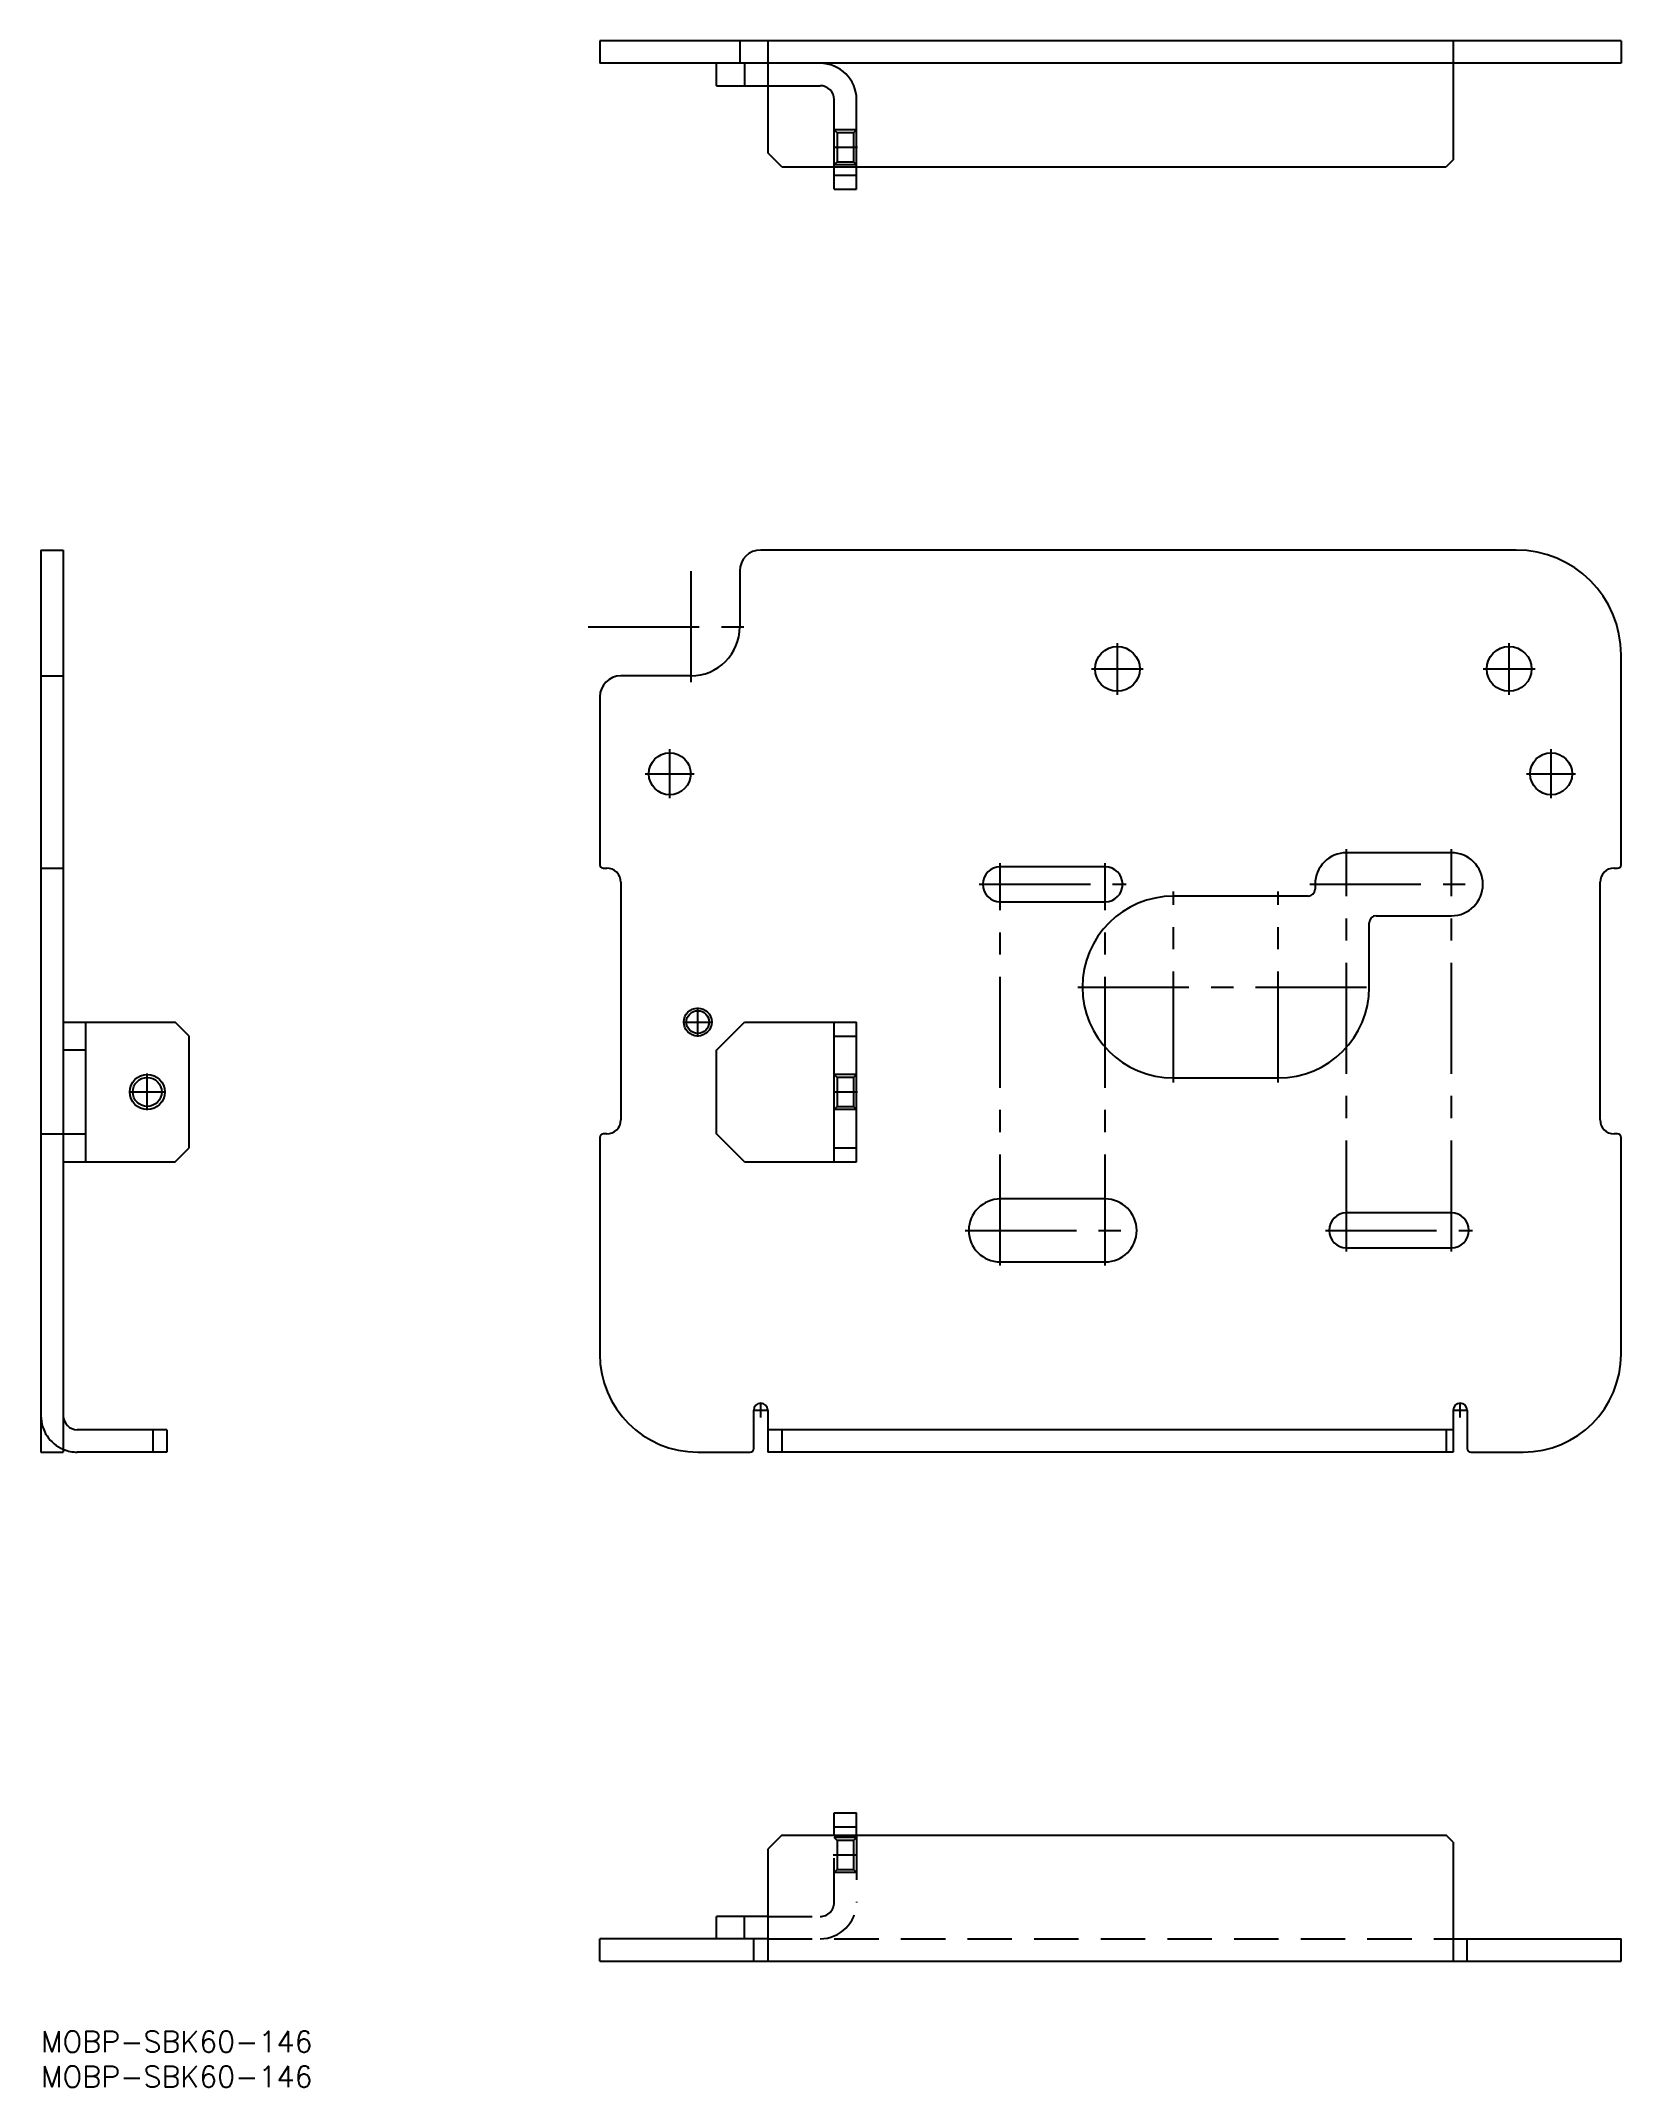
# Model space of a CAD drawing. Extents: x 0 to 226, y -8 to 285.
import ezdxf

# ---------------------------------------------------------------- set-up
doc = ezdxf.new("R2010")
doc.units = 0
doc.header["$LTSCALE"] = 0.5
doc.linetypes.add('CENTER', pattern=[50.8, 31.75, -6.35, 6.35, -6.35])
doc.linetypes.add('DASHED', pattern=[19.05, 12.7, -6.35])
for name, color, linetype in [('MSM_CENTER', 1, 'CENTER'), ('MSM_CONTINUOUS', 7, 'CONTINUOUS'), ('MSM_DASHED', 4, 'DASHED'), ('MSM_NARROW', 5, 'CONTINUOUS'), ('MSM_PART_NUMBER', 7, 'CONTINUOUS')]:
    doc.layers.add(name, color=color, linetype=linetype)
doc.styles.get("Standard").update_dxf_attribs({"font": 'txt.shx', "height": 3, "bigfont": 'bigfont.shx'})

msp = doc.modelspace()

# ---------------------------------------------------------------- linework, layer by layer
at = {"layer": 'MSM_CENTER'}
for p, q in [((113.24, 269.4), (116.76, 269.4)), ((92.9, 208.763), (92.9, 192.388)), ((78.242, 200.8), (102.59, 200.8)), ((153.9, 191.1), (153.9, 198.5)), ((209.9, 191.1), (209.9, 198.5)), ((150.2, 194.8), (157.6, 194.8)), ((206.2, 194.8), (213.6, 194.8)), ((89.9, 176.3), (89.9, 183.3)), ((215.9, 176.3), (215.9, 183.3)), ((86.4, 179.8), (93.4, 179.8)), ((212.4, 179.8), (219.4, 179.8)), ((137.15, 109.5), (137.15, 167)), ((152.15, 109.5), (152.15, 167)), ((186.65, 111.5), (186.65, 169)), ((201.65, 111.5), (201.65, 169)), ((134.15, 164), (155.15, 164)), ((181.404, 164), (206.65, 164)), ((161.9, 135.65), (161.9, 162.95)), ((176.9, 135.65), (176.9, 162.95)), ((148.25, 149.3), (192.065, 149.3)), ((93.9, 142.2), (93.9, 146.4)), ((91.8, 144.3), (96, 144.3)), ((15.2, 131.675), (15.2, 136.925)), ((12.575, 134.3), (17.825, 134.3)), ((113.24, 134.3), (116.76, 134.3)), ((132.15, 114.5), (157.15, 114.5)), ((183.65, 114.5), (204.65, 114.5)), ((101.85, 88.8), (103.95, 88.8)), ((102.9, 87.75), (102.9, 89.85)), ((201.85, 88.8), (203.95, 88.8)), ((202.9, 87.75), (202.9, 89.85)), ((113.24, 25.2), (116.76, 25.2))]:
    msp.add_line(p, q, dxfattribs=at)
at = {"layer": 'MSM_CONTINUOUS'}
for p, q in [((79.9, 284.6), (79.9, 281.4)), ((225.9, 284.6), (79.9, 284.6)), ((99.9, 284.6), (99.9, 281.4)), ((225.9, 284.6), (225.9, 281.4)), ((225.9, 281.4), (79.9, 281.4)), ((96.6, 278.2), (96.6, 281.4)), ((100.6, 281.4), (100.6, 278.2)), ((201.9, 281.4), (201.9, 267.6)), ((96.6, 278.2), (111.4, 278.2)), ((103.9, 278.2), (103.9, 268.6)), ((113.4, 263.4), (113.4, 276.2)), ((116.6, 263.4), (116.6, 276.2)), ((105.9, 266.6), (103.9, 268.6)), ((105.9, 266.6), (113.4, 266.6)), ((116.6, 266.6), (200.9, 266.6)), ((201.9, 267.6), (200.9, 266.6)), ((113.4, 265.4), (116.6, 265.4)), ((113.4, 263.4), (116.6, 263.4)), ((0, 211.8), (3.2, 211.8)), ((0, 211.8), (0, 82.8)), ((3.2, 211.8), (3.2, 82.8)), ((210.9, 211.8), (102.9, 211.8)), ((99.9, 208.8), (99.9, 200.8)), ((225.9, 166.8), (225.9, 196.8)), ((0, 193.8), (3.2, 193.8)), ((92.9, 193.8), (82.9, 193.8)), ((79.9, 190.8), (79.9, 166.8)), ((201.65, 168.5), (186.65, 168.5)), ((0, 166.3), (3.2, 166.3)), ((80.4, 166.3), (80.9, 166.3)), ((82.9, 164.3), (82.9, 130.3)), ((152.15, 166.5), (137.15, 166.5)), ((182.15, 164), (182.15, 163.3)), ((222.9, 130.3), (222.9, 164.3)), ((224.9, 166.3), (225.4, 166.3)), ((137.15, 161.5), (152.15, 161.5)), ((181.15, 162.3), (161.9, 162.3)), ((189.9, 149.3), (189.9, 158.5)), ((190.9, 159.5), (201.65, 159.5)), ((3.2, 144.3), (19.2, 144.3)), ((6.4, 124.3), (6.4, 144.3)), ((21.2, 142.3), (19.2, 144.3)), ((96.6, 140.3), (100.6, 144.3)), ((100.6, 144.3), (116.6, 144.3)), ((113.4, 124.3), (113.4, 144.3)), ((116.6, 124.3), (116.6, 144.3)), ((21.2, 126.3), (21.2, 142.3)), ((113.4, 142.3), (116.6, 142.3)), ((6.4, 140.3), (3.2, 140.3)), ((96.6, 128.3), (96.6, 140.3)), ((161.9, 136.3), (176.9, 136.3)), ((0, 128.3), (6.4, 128.3)), ((19.2, 124.3), (21.2, 126.3)), ((79.9, 127.8), (79.9, 96.8)), ((80.9, 128.3), (80.4, 128.3)), ((100.6, 124.3), (96.6, 128.3)), ((113.4, 126.3), (116.6, 126.3)), ((225.4, 128.3), (224.9, 128.3)), ((225.9, 96.8), (225.9, 127.8)), ((3.2, 124.3), (19.2, 124.3)), ((100.6, 124.3), (116.6, 124.3)), ((152.15, 119), (137.15, 119)), ((201.65, 117), (186.65, 117)), ((186.65, 112), (201.65, 112)), ((137.15, 110), (152.15, 110)), ((101.9, 83.3), (101.9, 88.8)), ((103.9, 88.8), (103.9, 82.8)), ((201.9, 88.8), (201.9, 82.8)), ((203.9, 88.8), (203.9, 83.3)), ((18, 86), (5.2, 86)), ((16, 86), (16, 82.8)), ((18, 86), (18, 82.8)), ((201.9, 86), (103.9, 86)), ((105.9, 86), (105.9, 82.8)), ((200.9, 86), (200.9, 82.8)), ((0, 82.8), (3.2, 82.8)), ((18, 82.8), (5.2, 82.8)), ((93.9, 82.8), (101.4, 82.8)), ((201.9, 82.8), (103.9, 82.8)), ((204.4, 82.8), (211.9, 82.8)), ((113.4, 28), (113.4, 31.2)), ((113.4, 31.2), (116.6, 31.2)), ((116.6, 28), (116.6, 31.2)), ((105.9, 28), (103.9, 26)), ((105.9, 28), (200.9, 28)), ((113.4, 29.2), (116.6, 29.2)), ((201.9, 27), (200.9, 28)), ((201.9, 27), (201.9, 10)), ((103.9, 26), (103.9, 10)), ((103.9, 16.4), (96.6, 16.4)), ((96.6, 13.2), (96.6, 16.4)), ((100.6, 13.2), (100.6, 16.4)), ((103.9, 13.2), (79.9, 13.2)), ((79.9, 10), (79.9, 13.2)), ((101.9, 10), (101.9, 13.2)), ((201.9, 13.2), (225.9, 13.2)), ((203.9, 10), (203.9, 13.2)), ((225.9, 10), (225.9, 13.2)), ((79.9, 10), (225.9, 10))]:
    msp.add_line(p, q, dxfattribs=at)
for centre, radius in [((153.9, 194.8), 3.2), ((209.9, 194.8), 3.2), ((89.9, 179.8), 3), ((215.9, 179.8), 3), ((93.9, 144.3), 1.621), ((15.2, 134.3), 2.067)]:
    msp.add_circle(centre, radius, dxfattribs=at)
for centre, radius, start, end in [((111.4, 276.2), 5.2, 0, 90), ((111.4, 276.2), 2, 0, 90), ((102.9, 208.8), 3, 90, 180), ((210.9, 196.8), 15, 0, 90), ((92.9, 200.8), 7, 270, 0), ((82.9, 190.8), 3, 90, 180), ((80.4, 166.8), 0.5, 180, 270), ((186.65, 164), 4.5, 90, 180), ((201.65, 164), 4.5, 270, 90), ((225.4, 166.8), 0.5, 270, 0), ((80.9, 164.3), 2, 0, 90), ((137.15, 164), 2.5, 90, 270), ((152.15, 164), 2.5, 270, 90), ((224.9, 164.3), 2, 90, 180), ((161.9, 149.3), 13, 90, 270), ((181.15, 163.3), 1, 270, 0), ((190.9, 158.5), 1, 90, 180), ((176.9, 149.3), 13, 270, 0), ((80.9, 130.3), 2, 270, 0), ((224.9, 130.3), 2, 180, 270), ((80.4, 127.8), 0.5, 90, 180), ((225.4, 127.8), 0.5, 0, 90), ((137.15, 114.5), 4.5, 90, 270), ((152.15, 114.5), 4.5, 270, 90), ((186.65, 114.5), 2.5, 90, 270), ((201.65, 114.5), 2.5, 270, 90), ((93.9, 96.8), 14, 180, 270), ((211.9, 96.8), 14, 270, 0), ((5.2, 88), 2, 180, 270), ((102.9, 88.8), 1, 0, 180), ((202.9, 88.8), 1, 0, 180), ((5.2, 88), 5.2, 247.38014, 270), ((101.4, 83.3), 0.5, 270, 0), ((204.4, 83.3), 0.5, 180, 270)]:
    msp.add_arc(centre, radius, start, end, dxfattribs=at)
at = {"layer": 'MSM_DASHED'}
for p, q in [((103.9, 284.6), (103.9, 278.2)), ((201.9, 284.6), (201.9, 281.4)), ((113.833, 271.467), (113.4, 271.9)), ((116.6, 271.9), (113.4, 271.9)), ((116.167, 271.467), (113.833, 271.467)), ((113.833, 271.467), (113.833, 267.333)), ((116.6, 271.9), (116.167, 271.467)), ((116.167, 271.467), (116.167, 267.333)), ((113.4, 266.9), (113.833, 267.333)), ((116.6, 266.9), (113.4, 266.9)), ((113.4, 266.6), (116.6, 266.6)), ((113.833, 267.333), (116.167, 267.333)), ((116.167, 267.333), (116.6, 266.9)), ((113.833, 136.367), (113.4, 136.8)), ((116.6, 136.8), (113.4, 136.8)), ((116.167, 136.367), (113.833, 136.367)), ((113.833, 136.367), (113.833, 132.233)), ((116.6, 136.8), (116.167, 136.367)), ((116.167, 136.367), (116.167, 132.233)), ((113.4, 131.8), (113.833, 132.233)), ((116.6, 131.8), (113.4, 131.8)), ((113.833, 132.233), (116.167, 132.233)), ((116.167, 132.233), (116.6, 131.8)), ((113.4, 18.4), (113.4, 28)), ((113.833, 27.267), (113.4, 27.7)), ((116.6, 27.7), (113.4, 27.7)), ((116.167, 27.267), (113.833, 27.267)), ((113.833, 27.267), (113.833, 23.133)), ((116.6, 27.7), (116.167, 27.267)), ((116.167, 27.267), (116.167, 23.133)), ((116.6, 28), (116.6, 18.4)), ((113.4, 22.7), (113.833, 23.133)), ((116.6, 22.7), (113.4, 22.7)), ((113.833, 23.133), (116.167, 23.133)), ((116.167, 23.133), (116.6, 22.7)), ((103.9, 16.4), (111.4, 16.4)), ((103.9, 13.2), (201.9, 13.2))]:
    msp.add_line(p, q, dxfattribs=at)
for centre, radius, start, end in [((5.2, 88), 5.2, 180, 247.38014), ((111.4, 18.4), 2, 270, 0), ((111.4, 18.4), 5.2, 270, 0)]:
    msp.add_arc(centre, radius, start, end, dxfattribs=at)
at = {"layer": 'MSM_NARROW'}
for centre, radius in [((93.9, 144.3), 2), ((15.2, 134.3), 2.5)]:
    msp.add_circle(centre, radius, dxfattribs=at)

# ---------------------------------------------------------------- texts
at = {"layer": 'MSM_PART_NUMBER'}
for p in [(0, -3), (0, -8)]:
    msp.add_text('MOBP-SBK60-146', height=3, dxfattribs=at).set_placement(p)

doc.saveas('drawing.dxf')
